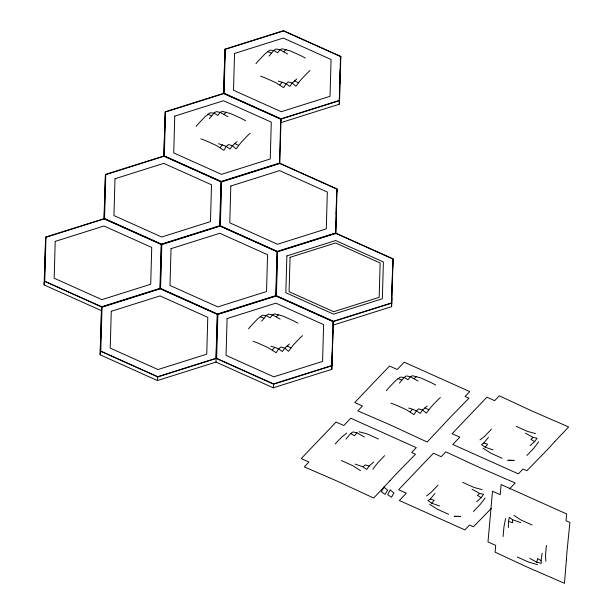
<?xml version="1.0" encoding="UTF-8"?>
<svg xmlns="http://www.w3.org/2000/svg" width="614" height="614" viewBox="0 0 614 614"><rect width="100%" height="100%" fill="white"/><g stroke="black" fill="none" stroke-linecap="round" stroke-linejoin="round"><path stroke-width="0.92" d="M45.659 237.111L44.423 281.296L101.709 307.015L160.246 288.549L217.54 314.268L276.077 295.802L333.371 321.529L331.806 369.336L273.268 387.802L215.974 362.076L157.437 380.542L100.143 354.823L101.387 310.638L44.093 284.919L45.659 237.111L104.196 218.645L161.49 244.364L220.027 225.898L277.321 251.625L335.85 233.159L393.144 258.878L391.578 306.685L333.049 325.151M103.981 218.507L105.439 174.46L163.976 155.994L221.27 181.713L279.8 163.255L337.094 188.974L335.85 233.159M100.143 354.823L101.709 307.015L101.387 310.638M104.196 218.645L105.439 174.46M163.754 155.864L165.22 111.809L223.749 93.351L281.043 119.07L339.58 100.604L340.824 56.419L283.53 30.7L224.993 49.166L223.534 93.213M160.246 288.549L161.49 244.364M163.976 155.994L165.22 111.809M217.54 314.268L215.974 362.076M220.027 225.898L221.27 181.713M223.749 93.351L224.993 49.166M276.077 295.802L277.321 251.625M279.8 163.255L281.043 119.07L280.882 120.881M331.806 369.336L332.281 352.413M332.489 344.891L332.888 330.792M335.612 233.965L335.95 221.738M336.165 214.217L336.564 200.118M280.721 122.693L339.258 104.227L339.657 90.128M339.841 83.55L340.233 69.443M391.578 306.685L391.816 298.227M392.031 290.706L392.453 275.663M392.661 268.141L393.144 258.878M520.849 522.66L512.598 519.759L509.397 517.349L508.446 521.409L508.377 527.603M44.093 284.919L44.423 281.296M157.437 380.542L157.76 376.919L216.297 358.453L273.591 384.172L332.128 365.706M273.268 387.802L273.591 384.172M340.501 60.049L340.824 56.419M339.258 104.227L339.58 100.604M336.771 192.596L337.094 188.974M333.126 324.246L333.371 321.529L391.901 303.063M529.698 558.264L536.866 562.294L541.371 563.345L541.026 560.643L542.17 553.321M536.866 562.294L537.565 558.502L541.026 560.643M505.583 518.638L504.017 526.405A321.813 112.554 -65.8 0 0 503.112 536.544M250.197 133.207L247.902 135.318A321.813 112.554 -65.8 0 0 240.941 142.617L236.175 148.88L232.445 145.71L228.538 144.551L226.267 146.408L223.818 150.284L216.235 145.434A322.15 214.439 43.6 0 0 204.669 140.238L200.786 138.833M309.978 70.556L307.683 72.667A321.813 112.554 -65.8 0 0 300.714 79.974L295.948 86.229L292.226 83.059L288.319 81.9L286.047 83.765L283.599 87.633L276.008 82.783A322.15 214.439 43.6 0 0 264.45 77.594L260.566 76.182M302.525 335.666L300.231 337.777A321.813 112.554 -65.8 0 0 293.262 345.076L288.496 351.331L284.766 348.169L280.867 347.01L278.595 348.867L276.139 352.743L268.556 347.885A322.15 214.439 43.6 0 0 256.99 342.696L253.106 341.292M372.851 469.242L377.618 462.987A321.813 112.554 -65.8 0 1 384.587 455.68M440.345 397.534L438.058 399.645A321.813 112.554 -65.8 0 0 431.089 406.952L426.323 413.207L422.593 410.037L418.687 408.878L416.415 410.743L413.966 414.611L406.384 409.761A322.15 214.439 43.6 0 0 394.817 404.572L390.934 403.16M485.183 497.931L480.417 504.186A321.813 112.554 -65.8 0 1 473.448 511.485M538.647 441.896L533.881 448.151A321.813 112.554 -65.8 0 1 526.919 455.45M373.703 461.989L369.129 466.072L366.719 469.449L362.951 466.778L355.168 464.1M476.625 501.722L481.199 497.639L483.602 494.262L479.664 493.472L472.028 489.228M530.089 445.687L534.664 441.604L537.073 438.227L533.136 437.437L525.492 433.192M364.501 437.007L356.864 432.763L354.493 435.771L350.686 433.469L345.974 439.117M431.788 503.265L434.159 500.256L430.253 499.098L428.012 500.587L431.788 503.265L439.563 505.944M485.252 447.23L487.623 444.221L483.725 443.062L481.483 444.551L485.252 447.23L493.034 449.909M209.297 118.748L214.01 113.099L216.243 111.61L220.188 112.393L227.825 116.637M269.07 56.104L273.783 50.448L276.024 48.959L279.961 49.749L287.605 53.994M261.618 321.206L266.33 315.558L268.571 314.069L272.509 314.852L280.145 319.096M399.445 383.082L404.158 377.426L406.391 375.937L410.336 376.727L417.973 380.972M434.965 493.449L430.253 499.098M488.437 437.414L483.725 443.062M196.188 126.338L198.537 123.583A321.813 112.554 -65.8 0 1 205.506 116.284L210.026 112.807L214.01 113.099L217.809 115.401L220.188 112.393L222.375 111.403L230.212 113.467A321.475 213.994 43.6 0 1 241.778 118.663L245.6 120.712M255.969 63.695L258.317 60.94A321.813 112.554 -65.8 0 1 265.286 53.633L269.799 50.156L273.783 50.448L277.589 52.75L279.961 49.749L282.156 48.752L289.992 50.824A321.475 213.994 43.6 0 1 301.551 56.012L305.381 58.069M248.509 328.797L250.865 326.042A321.813 112.554 -65.8 0 1 257.826 318.743L262.347 315.266L266.33 315.558L270.137 317.86L272.509 314.852L274.704 313.861L282.532 315.926A321.475 213.994 43.6 0 1 294.098 321.122L297.928 323.171M386.336 390.673L388.685 387.918A321.813 112.554 -65.8 0 1 395.654 380.611L400.174 377.142L404.158 377.426L407.957 379.728L410.336 376.727L412.524 375.73L420.36 377.802A321.475 213.994 43.6 0 1 431.926 382.99L435.748 385.047M220.058 147.483L222.391 144.927L226.267 146.408L230.043 149.087L232.445 145.71L237.019 141.627M279.838 84.839L282.171 82.276L286.047 83.765L289.816 86.436L292.226 83.059L296.8 78.976M272.386 349.942L274.719 347.386L278.595 348.867L282.363 351.538L284.766 348.169L289.34 344.078M410.206 411.817L412.539 409.254L416.415 410.743L420.191 413.414L422.593 410.037L427.167 405.954M509.374 489.059L515.184 482.98L484.308 469.564A297.176 197.954 43.7 0 1 472.742 464.368L445.795 451.827L441.151 456.693L433.446 453.232L398.616 489.734L406.322 493.195L399.361 500.502L464.89 529.913L469.533 525.047L473.386 526.781L489.604 510.173A297.176 103.943 -65.8 0 0 491.338 508.392M283.798 51.722L286.109 49.419M224.018 114.373L226.328 112.063M276.338 316.832L278.649 314.522M414.166 378.7L416.476 376.397M362.951 466.778L365.223 464.913L369.129 466.072M533.136 437.437L530.864 439.302L534.664 441.604M479.664 493.472L477.393 495.337L481.199 497.639M350.686 433.469L352.927 431.972L356.864 432.763M346.703 433.177L342.182 436.646A321.813 112.554 -65.8 0 0 335.221 443.953M479.994 439.893L484.515 436.416A321.813 112.554 -65.8 0 0 491.484 429.117M426.53 495.928L431.043 492.451A321.813 112.554 -65.8 0 0 438.012 485.152M535.585 433.568L527.748 431.496A322.15 214.439 43.6 0 1 516.19 426.308M359.06 431.765L366.896 433.837A321.475 213.994 43.6 0 1 378.454 439.025M482.113 489.604L474.284 487.531A322.15 214.439 43.6 0 1 462.718 482.343M537.557 564.634L528.892 562.178A322.15 212.367 5.1 0 1 517.326 556.982M278.265 81.086L282.171 82.276M218.492 143.73L222.391 144.927M270.812 346.189L274.719 347.386M408.64 408.064L412.539 409.254M508.446 521.409L512.69 522.729L512.598 519.759M267.574 51.522L271.442 53.134M207.801 114.173L211.661 115.777M260.121 316.632L263.989 318.236M397.949 378.5L401.809 380.112M100.473 351.2L157.76 376.919M294.52 80.871L298.366 82.729M234.748 143.522L238.593 145.372M424.896 407.849L428.741 409.707M287.068 345.981L290.913 347.831M483.057 448.22L490.647 453.071A321.475 213.994 43.6 0 0 502.206 458.267M429.593 504.255L437.176 509.106A321.475 213.994 43.6 0 0 448.742 514.302M360.502 470.646L352.912 465.796A322.15 214.439 43.6 0 0 341.353 460.607M513.895 515.346L520.641 519.805A321.475 211.922 5.1 0 0 532.208 525.001M545.869 561.334L545.516 555.578A321.813 112.554 -65.8 0 1 546.422 545.439M45.981 237.25L44.745 281.189L101.717 306.77L159.932 288.403L161.167 244.464L104.188 218.891L45.981 237.25M55.214 241.394L54.178 278.219L101.916 299.647L150.699 284.259L151.735 247.442L103.989 226.006L55.214 241.394M102.031 307.153L100.796 351.093L157.767 376.674L215.982 358.307L217.218 314.376L160.239 288.795L102.031 307.153M105.761 174.606L104.526 218.546L161.497 244.119L219.705 225.76L220.94 181.821L163.969 156.24L105.761 174.606M111.264 311.298L110.228 348.123L157.967 369.551L206.749 354.171L207.785 317.346L160.039 295.91L111.264 311.298M114.987 178.751L113.951 215.568L161.697 237.004L210.479 221.616L211.515 184.791L163.769 163.362L114.987 178.751M161.812 244.51L160.576 288.45L217.548 314.023L275.755 295.664L276.991 251.725L220.019 226.144L161.812 244.51M165.534 111.955L164.299 155.895L221.278 181.468L279.485 163.109L280.721 119.17L223.749 93.597L165.534 111.955M171.037 248.655L170.001 285.472L217.747 306.908L266.53 291.52L267.566 254.695L219.82 233.266L171.037 248.655M174.767 116.1L173.731 152.917L221.477 174.353L270.252 158.965L271.288 122.148L223.542 100.711L174.767 116.1M217.863 314.414L216.627 358.353L273.598 383.927L331.806 365.568L333.041 321.629L276.07 296.048L217.863 314.414M221.585 181.859L220.349 225.798L277.328 251.379L335.536 233.013L336.771 189.074L279.8 163.501L221.585 181.859M225.315 49.304L224.079 93.244L281.051 118.824L339.266 100.458L340.501 56.526L283.522 30.946L225.315 49.304M227.088 318.559L226.052 355.376L273.798 376.812L322.58 361.423L323.616 324.606L275.87 303.17L227.088 318.559M230.818 186.004L229.782 222.821L277.528 244.257L326.303 228.868L327.339 192.052L279.593 170.615L230.818 186.004M234.54 53.449L233.512 90.273L281.25 111.702L330.033 96.321L331.069 59.497L283.323 38.06L234.54 53.449M277.635 251.763L276.4 295.702L333.379 321.283L391.586 302.917L392.822 258.978L335.85 233.404L277.635 251.763M286.868 255.908L285.832 292.724L333.579 314.161L382.353 298.772L383.389 261.955L335.643 240.519L286.868 255.908M290.054 257.335L289.087 291.704L333.648 311.705L379.176 297.345L380.135 262.984L335.574 242.975L290.054 257.335M566.384 559.853L564.473 583.3L533.343 569.769A297.176 195.774 5.1 0 1 521.777 564.573L495.091 552.155L495.698 545.393L487.984 541.932L492.512 491.231L500.218 494.692L501.124 484.553L566.653 513.972L566.047 520.726L569.907 522.46L567.497 546.429A297.176 103.943 -65.8 0 0 566.592 556.568L566.384 559.853M383.865 487.194L381.355 491.799L385.132 494.393L387.611 490.187L383.865 487.194M390.205 490.041L387.695 494.646L391.471 497.24L393.95 493.034L390.205 490.041M389.974 480.708L373.688 498.038L342.888 483.771A297.176 197.954 43.7 0 0 331.33 478.575L304.306 466.893L308.949 462.027L301.244 458.566L336.073 422.064L343.779 425.525L350.748 418.218L416.277 447.637L411.633 452.503L415.486 454.237L399.269 470.838A297.176 103.943 -65.8 0 0 392.308 478.145L389.974 480.708M443.438 424.673L427.16 442.003L396.36 427.728A297.176 197.954 43.7 0 0 384.794 422.539L357.778 410.858L362.421 405.992L354.708 402.531L389.537 366.028L397.25 369.49L404.212 362.183L469.741 391.602L465.097 396.467L468.958 398.202L452.741 414.803A297.176 103.943 -65.8 0 0 445.772 422.11L443.438 424.673M554.703 441.666L550.037 446.839A297.176 103.943 -65.8 0 1 543.068 454.137L526.85 470.746L522.998 469.012L518.354 473.878L452.825 444.467L459.794 437.16L452.081 433.699L486.91 397.197L494.623 400.658L499.266 395.792L526.213 408.333A297.176 197.954 43.7 0 0 537.772 413.529L568.648 426.937L554.703 441.666M514.041 460.416L507.939 460.285L514.041 460.416M460.577 516.451L454.475 516.32L460.577 516.451"/></g></svg>
